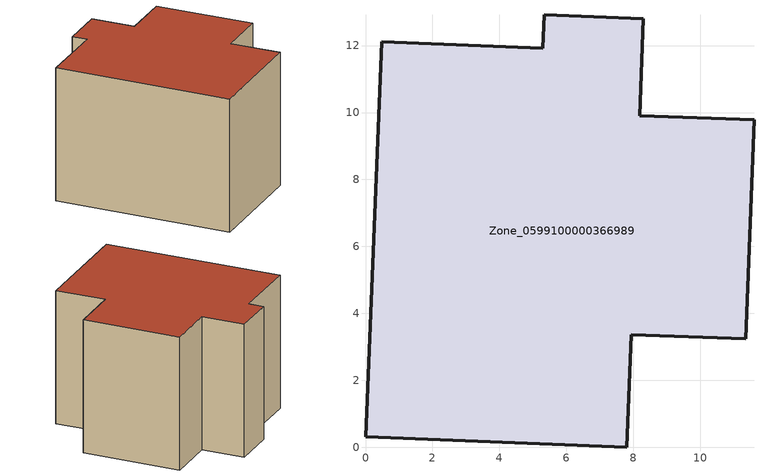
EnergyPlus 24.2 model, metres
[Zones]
Zone_0599100000366989
 floor ground (C_G): 5.29,11.92 5.33,12.92 8.3,12.8 8.19,9.9 11.61,9.78 11.36,3.24 7.93,3.37 7.8,0 0,0.31 0.49,12.12 z0
 wall outside (C_F): 0.49,12.12 0,0.31 7.8,0 7.93,3.37 11.36,3.24 11.61,9.78 8.19,9.9 8.3,12.8 5.33,12.92 5.29,11.92 0.49,12.12 z0:9.04
 roof outside (C_R): 5.33,12.92 5.29,11.92 0.49,12.12 0,0.31 7.8,0 7.93,3.37 11.36,3.24 11.61,9.78 8.19,9.9 8.3,12.8 z9.04
[BUILDING]
Pand.0599100000366989: North Axis=0; Terrain=City; Loads Convergence Tolerance Value=0.04; Temperature Convergence Tolerance Value=0.4; Solar Distribution=FullExterior; Maximum Number of Warmup Days=25; Minimum Number of Warmup Days=1
[Site:Location]
Rotterdam.The.Hague.AP_ZH_NLD Design_Conditions: Latitude=51.96; Longitude=4.45; Time Zone=1; Elevation=-4.5
[SITE:GROUNDTEMPERATURE:BUILDINGSURFACE]
18, 18, 18, 18, 18, 18, 18, 18, 18, 18, 18, 18
[MATERIAL] Thermal Absorptance=0.9; Solar Absorptance=0.7; Visible Absorptance=0.7
Name | Roughness | Thickness | Conductivity | Density | Specific Heat
G.TC.1992-2005 | MediumSmooth | 0.15 | 0.06 | 540 | 1210
F.TC.1992-2005 | Rough | 0.3 | 0.12 | 1920 | 840
R.TC.1992-2005 | MediumRough | 0.2 | 0.08 | 1500 | 1000
[CONSTRUCTION]
C_G: G.TC.1992-2005
C_F: F.TC.1992-2005
C_R: R.TC.1992-2005
[ZONE]
Zone_0599100000366989: Type=1; Multiplier=1; Ceiling Height=Autocalculate; Volume=Autocalculate; Floor Area=autocalculate; Part of Total Floor Area=Yes
[ZONEINFILTRATION:DESIGNFLOWRATE]
Infil_Zone_0599100000366989: Zone or ZoneList or Space or SpaceList=Zone_0599100000366989; Schedule=AlwaysOn; Design Flow Rate Calculation Method=Flow/Area; Flow Rate per Floor Area=0.0015; Constant Term Coefficient=1; Temperature Term Coefficient=0; Velocity Term Coefficient=0; Velocity Squared Term Coefficient=0
[HVACTEMPLATE:ZONE:IDEALLOADSAIRSYSTEM]
Zone_0599100000366989: Maximum Heating Supply Air Temperature=50; Minimum Cooling Supply Air Temperature=13; Maximum Heating Supply Air Humidity Ratio=0.0156; Minimum Cooling Supply Air Humidity Ratio=0.0077; Heating Limit=NoLimit; Cooling Limit=NoLimit; Dehumidification Control Type=ConstantSensibleHeatRatio; Cooling Sensible Heat Ratio=0.7; Dehumidification Setpoint=60; Humidification Control Type=None; Humidification Setpoint=30; Outdoor Air Method=None; Outdoor Air Flow Rate per Person=0.00944; Outdoor Air Flow Rate per Zone Floor Area=0; Outdoor Air Flow Rate per Zone=0; Demand Controlled Ventilation Type=None; Outdoor Air Economizer Type=NoEconomizer; Heat Recovery Type=None; Sensible Heat Recovery Effectiveness=0.7; Latent Heat Recovery Effectiveness=0.65
[ZONECONTROL:THERMOSTAT]
ThermostatControl_Zone_0599100000366989: Zone or ZoneList=Zone_0599100000366989; Control Type Schedule=DualSetpointControlType; Control 1=Thermostat_Zone_0599100000366989; Temperature Difference Between Cutout And Setpoint=0
[THERMOSTATSETPOINT:DUALSETPOINT]
Thermostat_Zone_0599100000366989: Heating Setpoint Temperature Schedule=HeatingSetpoint_Zone_0599100000366989; Cooling Setpoint Temperature Schedule=CoolingSetpoint_Zone_0599100000366989
[SCHEDULE:COMPACT]
HeatingSetpoint_Zone_0599100000366989: Through: 12/31, For: AllDays, Until: 24:00, 21
CoolingSetpoint_Zone_0599100000366989: Through: 12/31, For: AllDays, Until: 24:00, 24
DualSetpointControlType: Through: 12/31, For: AllDays, Until: 24:00, 4
AlwaysOn: Through: 12/31, For: AllDays, Until: 24:00, 1
